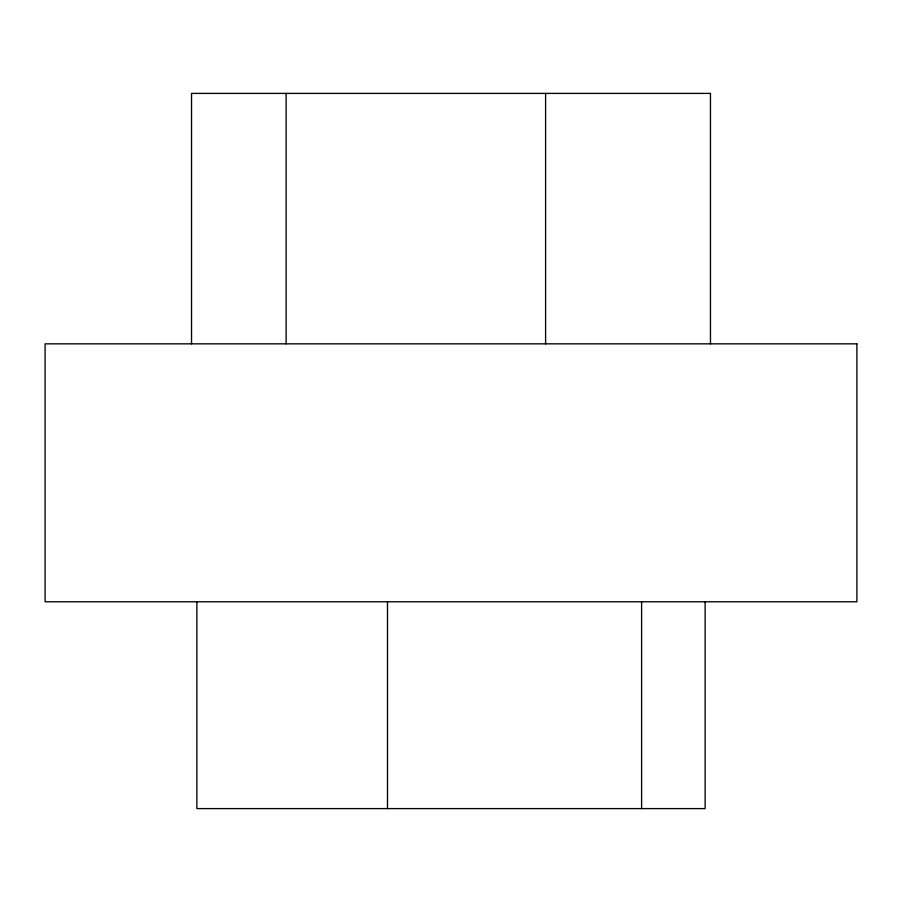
<?xml version="1.0" encoding="UTF-8"?>
<svg xmlns="http://www.w3.org/2000/svg" width="902" height="902" viewBox="0 0 902 902"><rect width="100%" height="100%" fill="white"/><g stroke="black" fill="none" stroke-linecap="round" stroke-linejoin="round"><path stroke-width="1.35" d="M710.472 343.842L710.472 93.402L191.528 93.402L191.528 343.842M705.127 601.781L705.127 808.598L196.873 808.598L196.873 601.781M641.604 601.781L641.604 808.598M545.597 93.402L545.597 343.842M387.488 601.781L387.488 808.598M286.126 93.402L286.126 343.842M856.9 343.842L45.1 343.842L45.1 601.781L856.9 601.781L856.9 343.842"/></g></svg>
